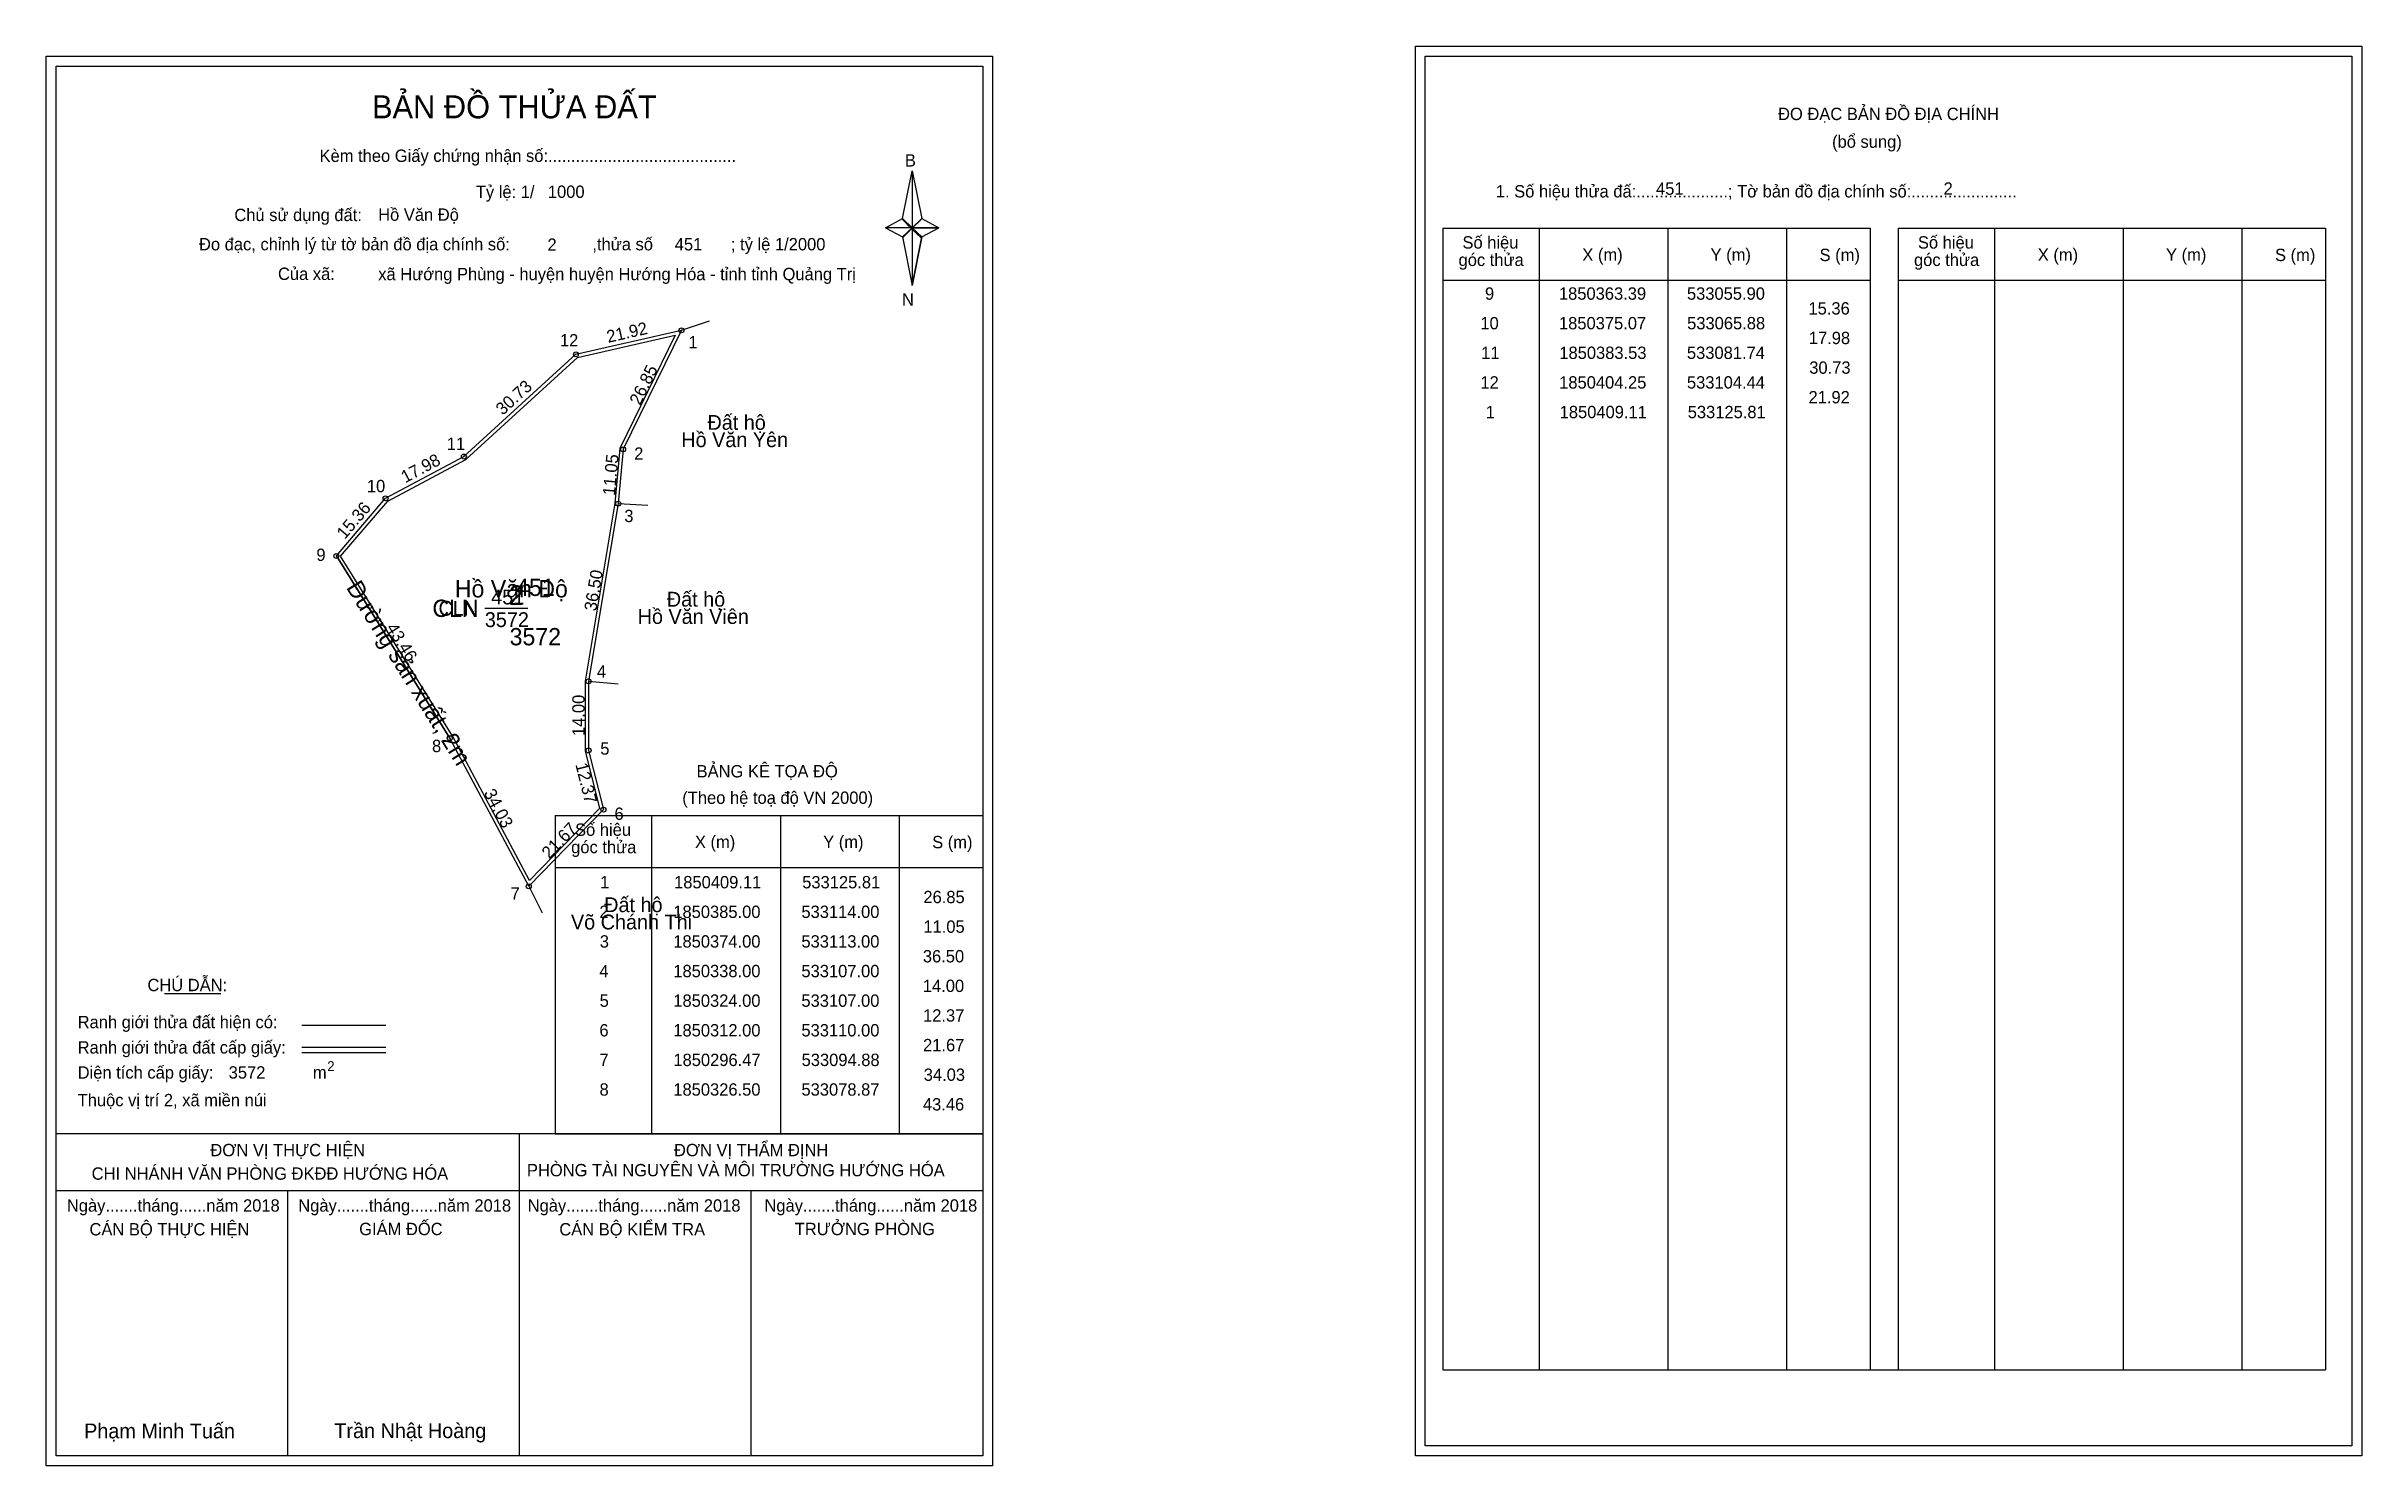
# Model space of a CAD drawing. Extents: x 532997 to 533466, y 1850179 to 1850467.
import ezdxf

# ---------------------------------------------------------------- set-up
doc = ezdxf.new("R2010")
doc.units = 0
for name, color, linetype in [('Level 1', 7, 'Continuous'), ('Level 10', 7, 'Continuous'), ('Level 11', 7, 'Continuous'), ('Level 13', 7, 'Continuous'), ('Level 2', 7, 'Continuous'), ('Level 27', 7, 'Continuous'), ('Level 3', 7, 'Continuous'), ('Level 36', 7, 'Continuous'), ('Level 4', 7, 'Continuous'), ('Level 49', 7, 'Continuous'), ('Level 5', 7, 'Continuous'), ('Level 53', 7, 'Continuous'), ('Level 55', 7, 'Continuous'), ('Level 6', 7, 'Continuous'), ('Level 63', 7, 'Continuous'), ('Level 7', 7, 'Continuous'), ('Level 8', 7, 'Continuous'), ('Level 9', 7, 'Continuous')]:
    doc.layers.add(name, color=color, linetype=linetype)

msp = doc.modelspace()

# ---------------------------------------------------------------- linework, layer by layer
at = {"layer": 'Level 1'}
for p, q in [((533276.47, 1850464.65), (533276.47, 1850464.65)), ((532999.15, 1850462.65), (532999.15, 1850462.65)), ((533170.57, 1850431.77), (533172.54, 1850441.41)), ((533172.54, 1850441.41), (533172.54, 1850429.89)), ((533172.54, 1850441.41), (533174.51, 1850431.77)), ((533167.13, 1850429.89), (533170.57, 1850431.77)), ((533170.57, 1850431.77), (533172.54, 1850429.89)), ((533174.51, 1850431.77), (533172.54, 1850429.89)), ((533172.39, 1850429.67), (533170.57, 1850431.55)), ((533172.54, 1850429.89), (533170.57, 1850428.05)), ((533172.39, 1850429.67), (533170.57, 1850427.83)), ((533170.57, 1850427.83), (533172.39, 1850429.67)), ((533170.57, 1850428.05), (533172.54, 1850418.19)), ((533174.36, 1850431.55), (533172.39, 1850429.67)), ((533172.39, 1850429.67), (533174.36, 1850431.55)), ((533174.36, 1850427.83), (533172.39, 1850429.67)), ((533172.54, 1850429.89), (533172.54, 1850418.19)), ((533172.54, 1850429.89), (533177.95, 1850429.89)), ((533172.54, 1850429.89), (533174.51, 1850428.05)), ((533174.51, 1850428.05), (533172.54, 1850418.19)), ((533174.51, 1850428.05), (533177.95, 1850429.89)), ((533280.01, 1850429.8), (533366.61, 1850429.8)), ((533299.6, 1850198.53), (533299.6, 1850429.8)), ((533325.67, 1850198.53), (533325.67, 1850429.8)), ((533349.64, 1850429.8), (533349.64, 1850198.53)), ((533366.61, 1850429.8), (533366.61, 1850198.53)), ((533372.26, 1850429.8), (533458.87, 1850429.8)), ((533391.85, 1850198.53), (533391.85, 1850429.8)), ((533417.93, 1850198.53), (533417.93, 1850429.8)), ((533441.9, 1850429.8), (533441.9, 1850198.53)), ((533458.87, 1850429.8), (533458.87, 1850198.53)), ((533280.01, 1850419.27), (533366.61, 1850419.27)), ((533372.26, 1850419.27), (533458.87, 1850419.27)), ((533100.25, 1850310.83), (533186.85, 1850310.83)), ((533119.84, 1850246.3), (533119.84, 1850310.83)), ((533145.91, 1850246.3), (533145.91, 1850310.83)), ((533169.88, 1850310.83), (533169.88, 1850246.3)), ((533100.25, 1850300.3), (533186.85, 1850300.3)), ((533021.07, 1850274.72), (533032.47, 1850274.72)), ((533048.93, 1850268.31), (533065.95, 1850268.31)), ((533048.93, 1850263.87), (533065.95, 1850263.87)), ((533048.93, 1850262.77), (533065.95, 1850262.77)), ((533105.98, 1850246.3), (532999.15, 1850246.3)), ((533186.85, 1850246.3), (533082.01, 1850246.3)), ((533093, 1850181.08), (533093, 1850246.3)), ((533100.25, 1850246.3), (533186.85, 1850246.3)), ((533186.85, 1850234.75), (532999.15, 1850234.75)), ((533046.07, 1850181.08), (533046.07, 1850234.75)), ((533139.92, 1850181.08), (533139.92, 1850234.75)), ((533280.01, 1850198.53), (533458.87, 1850198.53)), ((533186.85, 1850181.08), (533186.85, 1850181.08)), ((533464.17, 1850183.08), (533464.17, 1850183.08))]:
    msp.add_line(p, q, dxfattribs=at)
for points in [[(533170.57, 1850431.77), (533172.54, 1850441.41), (533172.54, 1850429.89)], [(533172.54, 1850429.89), (533174.51, 1850431.77), (533177.95, 1850429.89)], [(533167.13, 1850429.89), (533170.57, 1850428.05), (533172.54, 1850429.89)], [(533172.54, 1850429.89), (533172.54, 1850418.19), (533174.51, 1850428.05)]]:
    msp.add_lwpolyline(points, close=True, dxfattribs=at)
at = {"layer": 'Level 10'}
msp.add_line((533055.9, 1850363.39), (533078.87, 1850326.5), dxfattribs=at)
for points in [[(533113, 1850374), (533107, 1850338), (533107, 1850324), (533110, 1850312), (533094.88, 1850296.47), (533078.87, 1850326.5), (533055.9, 1850363.39), (533065.88, 1850375.07), (533081.74, 1850383.53), (533104.44, 1850404.25), (533125.81, 1850409.11), (533114, 1850385)], [(533112.31, 1850374.09), (533106.3, 1850338.06), (533106.3, 1850323.91), (533109.23, 1850312.21), (533095.05, 1850297.64), (533079.48, 1850326.85), (533056.77, 1850363.32), (533066.33, 1850374.51), (533082.15, 1850382.95), (533104.78, 1850403.61), (533124.54, 1850408.1), (533113.31, 1850385.19)]]:
    msp.add_lwpolyline(points, close=True, dxfattribs=at)
at = {"layer": 'Level 11'}
for centre in [(533125.81, 1850409.11), (533104.44, 1850404.25), (533114, 1850385), (533081.74, 1850383.53), (533065.88, 1850375.07), (533113, 1850374), (533113, 1850374), (533055.9, 1850363.39), (533107, 1850338), (533078.87, 1850326.5), (533107, 1850324), (533110, 1850312), (533094.88, 1850296.47)]:
    msp.add_circle(centre, 0.5, dxfattribs=at)
at = {"layer": 'Level 27'}
for p, q in [((533125.81, 1850409.11), (533131.5, 1850411)), ((533113, 1850374), (533118.99, 1850373.69)), ((533107, 1850338), (533112.98, 1850337.5)), ((533094.88, 1850296.47), (533097.59, 1850291.11))]:
    msp.add_line(p, q, dxfattribs=at)
at = {"layer": 'Level 3'}
for p, q in [((533280.01, 1850429.8), (533280.01, 1850198.53)), ((533372.26, 1850429.8), (533372.26, 1850198.53)), ((533100.25, 1850310.83), (533100.25, 1850246.3))]:
    msp.add_line(p, q, dxfattribs=at)
at = {"layer": 'Level 63'}
for points in [[(532997.15, 1850464.65), (533188.85, 1850464.65), (533188.85, 1850179.08), (532997.15, 1850179.08)], [(533274.48, 1850466.65), (533466.18, 1850466.65), (533466.18, 1850181.08), (533274.48, 1850181.08)], [(533276.48, 1850464.65), (533464.18, 1850464.65), (533464.18, 1850183.08), (533276.48, 1850183.08)], [(532999.15, 1850462.65), (533186.85, 1850462.65), (533186.85, 1850181.08), (532999.15, 1850181.08)]]:
    msp.add_lwpolyline(points, close=True, dxfattribs=at)
at = {"layer": 'Level 9'}
msp.add_line((533085.98, 1850352.79), (533094.67, 1850352.79), dxfattribs=at)

# ---------------------------------------------------------------- texts
at = {"layer": 'Level 1'}
for s, height, p in [('BẢN ĐỒ THỬA ĐẤT', 4.6657, (533063.12, 1850452.06)), ('ĐO ĐẠC BẢN ĐỒ ĐỊA CHÍNH', 2.5, (533347.95, 1850451.71)), ('Kèm theo Giấy chứng nhận số:.........................................', 2.5, (533052.5, 1850443.23)), ('(bổ sung)', 2.5, (533358.89, 1850446.09)), ('B', 2.5, (533171.08, 1850442.29)), ('1. Số hiệu thửa đấ:....................; Tờ bản đồ địa chính số:.......................', 2.5, (533290.78, 1850436.03)), ('Chủ sử dụng đất:', 2.5, (533035.24, 1850431.24)), ('Đo đạc, chỉnh lý từ tờ bản đồ địa chính số:                  ,thửa số                 ; tỷ lệ 1/2000', 2.5, (533028.08, 1850425.31)), ('Số hiệu', 2.5, (533284.02, 1850425.67)), ('Số hiệu', 2.5, (533376.28, 1850425.67)), ('góc thửa', 2.5, (533283.23, 1850422.14)), ('X (m)', 2.5, (533308.3, 1850423.19)), ('Y (m)', 2.5, (533334.28, 1850423.19)), ('S (m)', 2.5, (533356.36, 1850423.14)), ('góc thửa', 2.5, (533375.49, 1850422.14)), ('X (m)', 2.5, (533400.56, 1850423.19)), ('Y (m)', 2.5, (533426.54, 1850423.19)), ('S (m)', 2.5, (533448.62, 1850423.14)), ('Của xã:', 2.5, (533044.08, 1850419.31)), ('N', 2.5, (533170.48, 1850414.12)), ('BẢNG KÊ TỌA ĐỘ', 2.5, (533128.88, 1850318.53)), ('(Theo hệ toạ độ VN 2000)', 2.5, (533125.98, 1850313.17)), ('góc thửa', 2.5, (533103.47, 1850303.16)), ('Số hiệu', 2.5, (533104.26, 1850306.69)), ('X (m)', 2.5, (533128.54, 1850304.22)), ('Y (m)', 2.5, (533154.52, 1850304.22)), ('S (m)', 2.5, (533176.6, 1850304.17)), ('CHÚ DẪN:', 2.5, (533017.63, 1850275.22)), ('Ranh giới thửa đất hiện có:', 2.5, (533003.5, 1850267.72)), ('Ranh giới thửa đất cấp giấy:', 2.5, (533003.5, 1850262.58)), ('Diện tích cấp giấy:', 2.5, (533003.5, 1850257.5)), ('m', 2.5, (533051.15, 1850257.52)), ('2', 2, (533054.05, 1850259.03)), ('Thuộc vị trí 2, xã miền núi', 2.5, (533003.5, 1850251.9)), ('ĐƠN VỊ THỰC HIỆN', 2.5, (533030.38, 1850241.78)), ('ĐƠN VỊ THẨM ĐỊNH', 2.5, (533124.29, 1850241.78)), ('CHI NHÁNH VĂN PHÒNG ĐKĐĐ HƯỚNG HÓA', 2.5, (533006.34, 1850237.02)), ('PHÒNG TÀI NGUYÊN VÀ MÔI TRƯỜNG HƯỚNG HÓA', 2.5, (533094.51, 1850237.71)), ('Ngày.......tháng......năm 2018', 2.5, (533001.32, 1850230.55)), ('Ngày.......tháng......năm 2018', 2.5, (533048.19, 1850230.55)), ('Ngày.......tháng......năm 2018', 2.5, (533094.66, 1850230.55)), ('Ngày.......tháng......năm 2018', 2.5, (533142.62, 1850230.55)), ('CÁN BỘ THỰC HIỆN', 2.5, (533005.9, 1850225.73)), ('GIÁM ĐỐC', 2.5, (533060.53, 1850225.79)), ('CÁN BỘ KIỂM TRA', 2.5, (533101.07, 1850225.73)), ('TRƯỞNG PHÒNG', 2.5, (533148.76, 1850225.79)), ('Phạm Minh Tuấn', 3, (533004.81, 1850184.62)), ('Trần Nhật Hoàng', 3, (533055.5, 1850184.67))]:
    msp.add_text(s, height=height, dxfattribs=at).set_placement(p)
at = {"layer": 'Level 11'}
msp.add_text('Tỷ lệ: 1/', height=2.5, dxfattribs=at).set_placement((533084.16, 1850435.92))
at = {"layer": 'Level 13'}
for s, p in [('CLN', (533076.59, 1850351.29)), ('3572', (533085.98, 1850348.99)), ('451', (533087.27, 1850353.59))]:
    msp.add_text(s, height=3, dxfattribs=at).set_placement(p)
at = {"layer": 'Level 2'}
msp.add_text('Hồ Văn Độ', height=3.5, dxfattribs=at).set_placement((533079.9, 1850355))
at = {"layer": 'Level 3'}
msp.add_text('CLN', height=3.5, dxfattribs=at).set_placement((533075.36, 1850351.04))
at = {"layer": 'Level 36'}
for s, p in [('Đất hộ', (533131.08, 1850388.95)), ('Hồ Văn Yên', (533125.78, 1850385.45)), ('Hồ Văn Viên', (533116.94, 1850349.63)), ('Đất hộ', (533122.85, 1850353.13)), ('Đất hộ', (533110.16, 1850291.23)), ('Võ Chánh Thi', (533103.43, 1850287.73))]:
    msp.add_text(s, height=3, dxfattribs=at).set_placement(p)
at = {"layer": 'Level 4'}
msp.add_text('451', height=3.5, dxfattribs=at).set_placement((533092.32, 1850355.29))
at = {"layer": 'Level 49'}
for s, rotation, p in [('21.92', 12.8124, (533110.97, 1850406.56)), ('30.73', 42.3891, (533089.6, 1850391.78)), ('26.85', 63.9026, (533117.41, 1850393.78)), ('17.98', 28.0762, (533069.86, 1850378.1)), ('11.05', 84.8056, (533112.34, 1850375.56)), ('15.36', 49.4877, (533057.63, 1850366.64)), ('36.50', 80.5377, (533108.54, 1850352.1)), ('43.46', 301.909, (533065.91, 1850348.84)), ('14.00', 90, (533106.2, 1850326.91)), ('12.37', 284.0362, (533104.31, 1850321.15)), ('34.03', 298.0636, (533085.7, 1850315.39)), ('21.67', 45.7664, (533099.03, 1850301.88))]:
    msp.add_text(s, height=2.5, rotation=rotation, dxfattribs=at).set_placement(p)
at = {"layer": 'Level 5'}
msp.add_text('3572', height=3.5, dxfattribs=at).set_placement((533091, 1850345.29))
at = {"layer": 'Level 53'}
for s, p in [('9', (533288.58, 1850415.31)), ('1850363.39', (533303.56, 1850415.31)), ('533055.90', (533329.49, 1850415.31)), ('15.36', (533354.11, 1850412.31)), ('10', (533287.65, 1850409.31)), ('1850375.07', (533303.57, 1850409.31)), ('533065.88', (533329.53, 1850409.31)), ('17.98', (533354.18, 1850406.31)), ('11', (533287.81, 1850403.31)), ('1850383.53', (533303.64, 1850403.31)), ('533081.74', (533329.49, 1850403.31)), ('12', (533287.66, 1850397.31)), ('1850404.25', (533303.61, 1850397.31)), ('533104.44', (533329.49, 1850397.31)), ('30.73', (533354.27, 1850400.31)), ('21.92', (533354.12, 1850394.31)), ('1', (533288.73, 1850391.31)), ('1850409.11', (533303.71, 1850391.31)), ('533125.81', (533329.65, 1850391.31)), ('1', (533109.34, 1850296.05)), ('1850409.11', (533124.32, 1850296.05)), ('533125.81', (533150.27, 1850296.05)), ('2', (533109.19, 1850290.05)), ('1850385.00', (533124.16, 1850290.05)), ('533114.00', (533150.11, 1850290.05)), ('26.85', (533174.82, 1850293.05)), ('3', (533109.27, 1850284.05)), ('1850374.00', (533124.16, 1850284.05)), ('533113.00', (533150.11, 1850284.05)), ('11.05', (533174.82, 1850287.05)), ('36.50', (533174.71, 1850281.05)), ('4', (533109.18, 1850278.05)), ('1850338.00', (533124.16, 1850278.05)), ('533107.00', (533150.11, 1850278.05)), ('14.00', (533174.71, 1850275.05)), ('5', (533109.24, 1850272.05)), ('1850324.00', (533124.16, 1850272.05)), ('533107.00', (533150.11, 1850272.05)), ('6', (533109.19, 1850266.05)), ('1850312.00', (533124.16, 1850266.05)), ('533110.00', (533150.11, 1850266.05)), ('12.37', (533174.75, 1850269.05)), ('21.67', (533174.75, 1850263.05)), ('7', (533109.2, 1850260.05)), ('1850296.47', (533124.18, 1850260.05)), ('533094.88', (533150.15, 1850260.05)), ('34.03', (533174.89, 1850257.05)), ('8', (533109.22, 1850254.05)), ('1850326.50', (533124.16, 1850254.05)), ('533078.87', (533150.12, 1850254.05)), ('43.46', (533174.72, 1850251.05))]:
    msp.add_text(s, height=2.5, dxfattribs=at).set_placement(p)
at = {"layer": 'Level 55'}
for s, height, p in [('450', 0.11, (533125.69, 1850409)), ('450', 0.11, (533125.69, 1850409)), ('1', 0.4, (533125.7, 1850409.11)), ('0', 0.11, (533125.77, 1850409)), ('0', 0.11, (533125.77, 1850409)), ('12', 0.4, (533104.16, 1850404.25)), ('0', 0.11, (533104.4, 1850404.14)), ('0', 0.11, (533104.4, 1850404.14)), ('450', 0.11, (533113.88, 1850384.89)), ('450', 0.11, (533113.88, 1850384.89)), ('2', 0.4, (533113.86, 1850385)), ('11', 0.4, (533081.48, 1850383.53)), ('0', 0.11, (533081.7, 1850383.42)), ('0', 0.11, (533081.7, 1850383.42)), ('10', 0.4, (533065.6, 1850375.07)), ('0', 0.11, (533065.84, 1850374.96)), ('0', 0.11, (533065.84, 1850374.96)), ('450', 0.11, (533112.88, 1850373.89)), ('452', 0.11, (533112.88, 1850373.89)), ('450', 0.11, (533112.88, 1850373.89)), ('3', 0.4, (533112.88, 1850374)), ('9', 0.4, (533055.76, 1850363.39)), ('0', 0.11, (533055.86, 1850363.28)), ('0', 0.11, (533055.86, 1850363.28)), ('4', 0.4, (533106.86, 1850338)), ('452', 0.11, (533106.88, 1850337.89)), ('457', 0.11, (533106.88, 1850337.89)), ('8', 0.4, (533078.74, 1850326.5)), ('0', 0.11, (533078.83, 1850326.39)), ('0', 0.11, (533078.83, 1850326.39)), ('5', 0.4, (533106.87, 1850324)), ('457', 0.11, (533106.88, 1850323.89)), ('6', 0.4, (533109.86, 1850312)), ('457', 0.11, (533109.88, 1850311.89)), ('7', 0.4, (533094.75, 1850296.47)), ('457', 0.11, (533094.76, 1850296.36)), ('0', 0.11, (533094.84, 1850296.36)), ('0', 0.11, (533094.84, 1850296.36))]:
    msp.add_text(s, height=height, dxfattribs=at).set_placement(p)
at = {"layer": 'Level 6'}
for s, p in [('1000', (533098.75, 1850435.94)), ('451', (533323.23, 1850436.57)), ('2', (533381.48, 1850436.59)), ('Hồ Văn Độ', (533064.37, 1850431.3)), ('2', (533098.67, 1850425.22)), ('451', (533124.45, 1850425.3)), ('xã Hướng Phùng - huyện huyện Hướng Hóa - tỉnh tỉnh Quảng Trị', (533064.39, 1850419.26)), ('3572', (533034.09, 1850257.51))]:
    msp.add_text(s, height=2.5, dxfattribs=at).set_placement(p)
at = {"layer": 'Level 7'}
msp.add_text('2', height=4, dxfattribs=at).set_placement((533090.89, 1850353.45))
at = {"layer": 'Level 8'}
msp.add_text('Đường sản xuất, 2m', height=3.5, rotation=301.8624, dxfattribs=at).set_placement((533057.79, 1850357))
at = {"layer": 'Level 9'}
for s, p in [('12', (533101.19, 1850405.84)), ('1', (533127.22, 1850405.45)), ('11', (533078.27, 1850384.89)), ('2', (533116.23, 1850382.89)), ('10', (533062.09, 1850376.31)), ('3', (533114.23, 1850370.26)), ('9', (533051.86, 1850362.38)), ('4', (533108.67, 1850338.72)), ('8', (533075.28, 1850323.65)), ('5', (533109.37, 1850323.14)), ('6', (533112.24, 1850309.92)), ('7', (533091.2, 1850293.75))]:
    msp.add_text(s, height=2.5, dxfattribs=at).set_placement(p)

doc.saveas('drawing.dxf')
